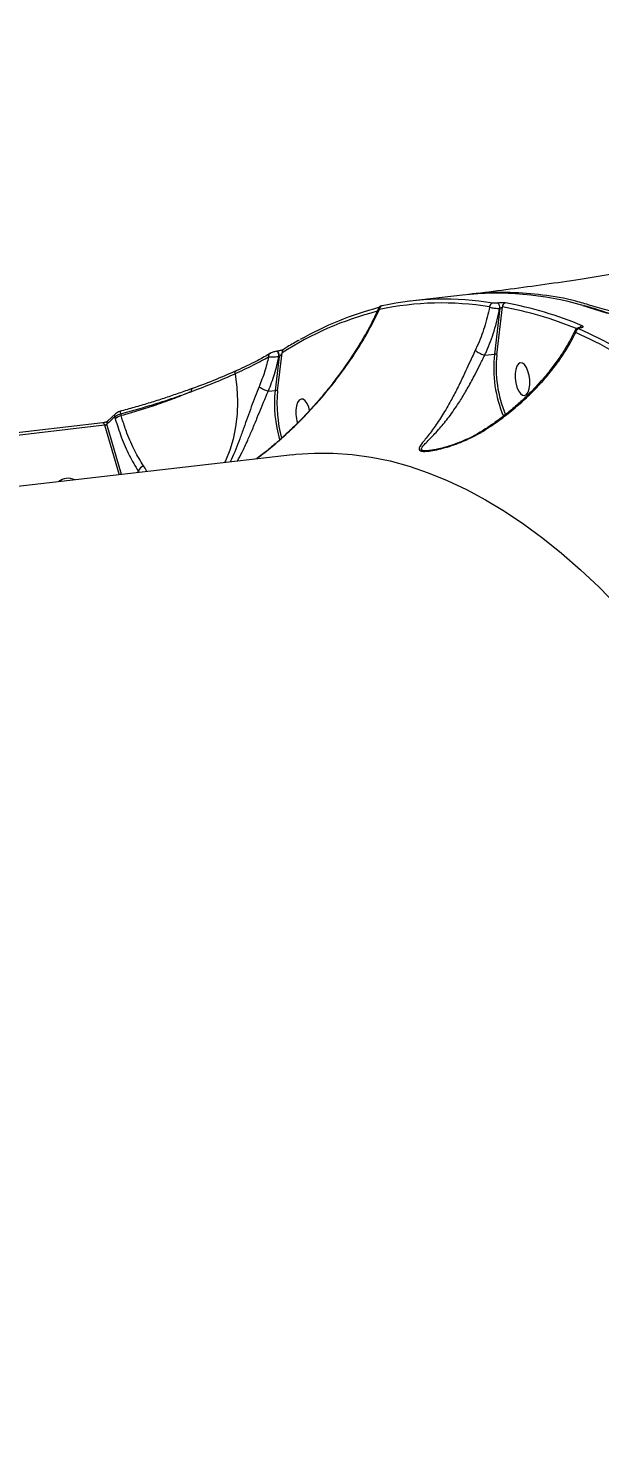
# Model space of a CAD drawing. Header units: millimetres. Extents: x -10881 to 8954, y -8695 to 5624.
# Drawn here: x 4591.8 to 4748.3, y -3191.6 to -2808.1 of the extents above; entities that cross this region are included whole.
import ezdxf

# ---------------------------------------------------------------- set-up
doc = ezdxf.new("R2010")
doc.units = ezdxf.units.MM
for name, color, linetype in [('DIKOM_ОБЪЕКТ', 7, 'Continuous'), ('DIKOM_РАЗМЕР_ЗОНА', 7, 'Continuous'), ('DIKOM_РАЗМЕР_ОБЪЕКТА', 7, 'Continuous')]:
    doc.layers.add(name, color=color, linetype=linetype)
doc.styles.add('style1', font='arial.ttf', dxfattribs={"width": 0.8})
doc.dimstyles.new('1-50', dxfattribs={"dimtxt": 300, "dimasz": 200, "dimexe": 100, "dimexo": 0, "dimgap": 100, "dimtad": 1, "dimtxsty": 'style1', "dimcen": 200, "dimclrd": 7, "dimclre": 7, "dimclrt": 7, "dimadec": 1, "dimazin": 2, "dimtfac": 1, "dimtmove": 0, "dimatfit": 2, "dimfxl": 0, "dimlwd": 25, "dimlwe": 18, "dimarcsym": 0})

# ---------------------------------------------------------------- blocks, each defined once
blk = doc.blocks.new('*D10')
at = {"layer": 'Defpoints', "color": 0, "transparency": 16777216}
for p in [(-7152.73, 2730.8), (7385.22, 911.28), (7385.22, -7693.77)]:
    blk.add_point(p, dxfattribs=at)
at = {"layer": 'DIKOM_РАЗМЕР_ОБЪЕКТА', "color": 7, "lineweight": 18, "transparency": 16777216}
for p, q in [((-7152.73, 2730.8), (-7152.73, -7793.77)), ((7385.22, 911.28), (7385.22, -7793.77))]:
    blk.add_line(p, q, dxfattribs=at)
at = {"layer": 'DIKOM_РАЗМЕР_ОБЪЕКТА', "color": 7, "lineweight": 25, "transparency": 16777216}
blk.add_line((-6952.73, -7693.77), (7185.22, -7693.77), dxfattribs=at)
at = {"layer": 'DIKOM_РАЗМЕР_ОБЪЕКТА', "color": 7, "transparency": 16777216}
for points in [[(-6952.73, -7660.43), (-6952.73, -7727.1), (-7152.73, -7693.77)], [(7185.22, -7660.43), (7185.22, -7727.1), (7385.22, -7693.77)]]:
    blk.add_solid(points, dxfattribs=at)
at = {"layer": 'DIKOM_РАЗМЕР_ОБЪЕКТА', "color": 7, "transparency": 16777216, "insert": (116.24, -7440.59), "char_height": 300, "attachment_point": 5, "style": 'style1'}
blk.add_mtext('14500', dxfattribs=at)
blk = doc.blocks.new('*D12')
at = {"layer": 'Defpoints', "color": 0, "transparency": 16777216}
for p in [(-9113.32, 3014.05), (8954.2, 2756.48), (8954.2, -8594.51)]:
    blk.add_point(p, dxfattribs=at)
at = {"layer": 'DIKOM_РАЗМЕР_ЗОНА', "color": 7, "lineweight": 18, "transparency": 16777216}
for p, q in [((-9113.32, 3014.05), (-9113.32, -8694.51)), ((8954.2, 2756.48), (8954.2, -8694.51))]:
    blk.add_line(p, q, dxfattribs=at)
at = {"layer": 'DIKOM_РАЗМЕР_ЗОНА', "color": 7, "lineweight": 25, "transparency": 16777216}
blk.add_line((-8913.32, -8594.51), (8754.2, -8594.51), dxfattribs=at)
at = {"layer": 'DIKOM_РАЗМЕР_ЗОНА', "color": 7, "transparency": 16777216}
for points in [[(-8913.32, -8561.18), (-8913.32, -8627.85), (-9113.32, -8594.51)], [(8754.2, -8561.18), (8754.2, -8627.85), (8954.2, -8594.51)]]:
    blk.add_solid(points, dxfattribs=at)
at = {"layer": 'DIKOM_РАЗМЕР_ЗОНА', "color": 7, "transparency": 16777216, "insert": (-79.56, -8341.34), "char_height": 300, "attachment_point": 5, "style": 'style1'}
blk.add_mtext('18000', dxfattribs=at)

msp = doc.modelspace()

# ---------------------------------------------------------------- linework, layer by layer
at = {"layer": 'DIKOM_ОБЪЕКТ', "color": 7, "linetype": 'Continuous', "lineweight": 15}
for p, q in [((4710.686, -2881.107), (4696.337, -2882.763)), ((4720.053, -2897.386), (4721.582, -2884.341)), ((4720.36, -2883.278), (4720.331, -2883.282)), ((4720.856, -2884.698), (4719.388, -2897.226)), ((4720.827, -2884.701), (4720.856, -2884.698)), ((4742.812, -2889.973), (4742.719, -2889.984)), ((4742.828, -2890.001), (4742.92, -2889.991)), ((4657.991, -2897.076), (4657.423, -2897.397)), ((4660.525, -2897.881), (4659.42, -2907.138)), ((4659.897, -2896.465), (4659.807, -2896.498)), ((4659.975, -2896.456), (4659.897, -2896.465)), ((4660.085, -2907.298), (4661.328, -2896.892)), ((4660.447, -2897.89), (4660.525, -2897.881)), ((4716.741, -2897.53), (4716.748, -2897.531)), ((4716.748, -2897.531), (4719.388, -2897.226)), ((4657.559, -2907.351), (4657.567, -2907.352)), ((4657.567, -2907.352), (4659.42, -2907.138)), ((4615.739, -2913.527), (4613.618, -2915.594)), ((4615.536, -2914.354), (4615.694, -2914.897)), ((4617.003, -2912.911), (4617.002, -2912.907)), ((4617.321, -2914.059), (4617.176, -2913.559)), ((4612.31, -2916.024), (4584.003, -2919.292)), ((4584.211, -2919.91), (4612.788, -2916.611)), ((4612.788, -2916.611), (4616.741, -2930.203)), ((4617.421, -2930.124), (4613.43, -2916.406)), ((4664.16, -2924.729), (4373.044, -2958.332)), ((4622.037, -2929.273), (4621.72, -2929.628)), ((4622.037, -2929.273), (4622.23, -2929.569))]:
    msp.add_line(p, q, dxfattribs=at)
at = {"layer": 'DIKOM_ОБЪЕКТ', "color": 7, "linetype": 'Continuous', "lineweight": 15, "flags": 128}
for points in [[(4743.542, -2883.916), (4744.748, -2884.263), (4750.212, -2886.044)], [(4657.985, -2897.068), (4658.011, -2897.052), (4658.012, -2897.052)], [(4660.447, -2897.89), (4660.46, -2897.62), (4660.436, -2897.338), (4660.378, -2897.065), (4660.29, -2896.824), (4660.18, -2896.634), (4660.056, -2896.511), (4659.928, -2896.464), (4659.897, -2896.465)], [(4660.525, -2897.881), (4660.538, -2897.611), (4660.514, -2897.329), (4660.456, -2897.056), (4660.368, -2896.815), (4660.258, -2896.625), (4660.134, -2896.502), (4660.006, -2896.455), (4659.978, -2896.456)], [(4725.211, -2901.439), (4725.055, -2902.567), (4725.06, -2903.816), (4725.228, -2905.085), (4725.543, -2906.271), (4725.982, -2907.279), (4726.507, -2908.025), (4727.078, -2908.451), (4727.646, -2908.521), (4728.167, -2908.23), (4728.598, -2907.602), (4728.904, -2906.686), (4729.061, -2905.558), (4729.055, -2904.309), (4728.888, -2903.04), (4728.572, -2901.854), (4728.134, -2900.847), (4727.608, -2900.1), (4727.038, -2899.674), (4726.469, -2899.604), (4725.948, -2899.895), (4725.517, -2900.524), (4725.211, -2901.439)], [(4648.472, -2902.586), (4648.931, -2906.366), (4649.109, -2910.078), (4649.005, -2913.686), (4648.619, -2917.154), (4647.956, -2920.448), (4647.021, -2923.535), (4645.825, -2926.385), (4645.581, -2926.874)], [(4648.472, -2902.586), (4648.452, -2902.41), (4648.457, -2902.244), (4648.488, -2902.092), (4648.542, -2901.96), (4648.619, -2901.853), (4648.715, -2901.775), (4648.827, -2901.727), (4648.952, -2901.713)], [(4636.623, -2907.431), (4636.592, -2907.259), (4636.579, -2907.099), (4636.584, -2906.957), (4636.607, -2906.839), (4636.648, -2906.748), (4636.704, -2906.688), (4636.704, -2906.688)], [(4636.704, -2906.688), (4636.774, -2906.661), (4636.855, -2906.668)], [(4668.85, -2912.625), (4668.604, -2911.766), (4668.166, -2910.758), (4667.64, -2910.011), (4667.07, -2909.586), (4666.501, -2909.515), (4665.98, -2909.806), (4665.549, -2910.435), (4665.243, -2911.351)], [(4612.788, -2916.611), (4612.73, -2916.446), (4612.662, -2916.301), (4612.585, -2916.182), (4612.502, -2916.095), (4612.416, -2916.041), (4612.331, -2916.023), (4612.31, -2916.024)], [(4664.16, -2924.729), (4665.104, -2924.626), (4670.191, -2924.285), (4675.312, -2924.297), (4680.464, -2924.662), (4685.642, -2925.381), (4690.84, -2926.452), (4696.054, -2927.874), (4701.279, -2929.647), (4706.51, -2931.768), (4711.743, -2934.235), (4716.972, -2937.047), (4722.193, -2940.2), (4727.401, -2943.692), (4732.59, -2947.52), (4737.757, -2951.679), (4742.896, -2956.166), (4748.002, -2960.977), (4753.071, -2966.107)]]:
    msp.add_lwpolyline(points, dxfattribs=at)
at = {"layer": 'DIKOM_ОБЪЕКТ', "color": 7, "linetype": 'Continuous', "lineweight": 15}
for centre, radius, start, end in [((4688.859, -2884.929), 0.924, 99.32426, 186.76572), ((4704.897, -2964.801), 81.545, 80.69134, 102.00071), ((4705.702, -2963.957), 81.726, 80.69134, 102.00071), ((4719.982, -2965.906), 85.308, 73.96796, 96.25645), ((4719.091, -2884.298), 1.005, 99.70679, 181.83804), ((4719.49, -2884.372), 1.377, 346.17307, 52.37175), ((4719.519, -2884.369), 1.377, 346.17307, 52.37175), ((4722.593, -2884.245), 1.015, 99.9182, 185.38379), ((4704.402, -2980.56), 97.741, 67.49412, 79.87635), ((4705.136, -2979.952), 98.238, 67.06038, 79.86778), ((4709.732, -2972.196), 89.519, 104.49837, 122.73228), ((4710.171, -2970.201), 88.568, 104.68788, 119.69535), ((4742.682, -2891.379), 1.065, 99.57074, 177.69286), ((4680.506, -3026.295), 148.15, 47.35377, 65.6379), ((4681.257, -3025.586), 148.478, 47.35377, 65.6379), ((4743.566, -2890.469), 0.996, 98.15099, 151.31723), ((4742.742, -2890.191), 0.208, 65.53048, 96.20238), ((4742.834, -2890.18), 0.208, 65.53194, 96.14731), ((4658.481, -2897.767), 0.856, 125.36205, 190.96901), ((4662.188, -2896.675), 0.887, 124.44096, 194.13131), ((4753.908, -2900.921), 34.717, 173.8911, 202.55576), ((4753.549, -2900.965), 33.686, 173.90118, 202.46179), ((4695.056, -2910.767), 35.821, 174.18425, 196.1167), ((4694.67, -2910.813), 34.763, 174.19804, 195.67823), ((4710.333, -3013.735), 137.343, 133.64785, 134.87441), ((4616.326, -2914.11), 0.827, 135.11946, 197.18462), ((4618.172, -2917.711), 3.749, 103.11608, 131.37503), ((4574.645, -2924.539), 43.926, 14.47592, 15.34993), ((4674.473, -2913.144), 9.402, 169.00468, 198.16664), ((4614.216, -2916.16), 0.823, 136.55708, 197.37978), ((4624.435, -2930.034), 2.516, 114.42856, 162.40503), ((4602.581, -2934.558), 3.376, 95.54811, 133.39231), ((4602.697, -2935.786), 4.61, 65.22651, 95.50797)]:
    msp.add_arc(centre, radius, start, end, dxfattribs=at)
for points, knots in [([(4751.546, -2875.425), (4748.651, -2875.89), (4742.474, -2876.881), (4733.196, -2878.239), (4723.709, -2879.529), (4716.807, -2880.394), (4713.073, -2880.828), (4712.394, -2880.907)], [0, 0, 0, 0, 0.2158858, 0.4605093, 0.703948, 0.9461565, 1, 1, 1, 1]), ([(4745.623, -2883.912), (4744.314, -2883.512), (4739.944, -2882.179), (4732.636, -2880.959), (4723.722, -2880.253), (4717.006, -2880.363), (4713.259, -2880.852), (4712.401, -2880.964)], [0, 0, 0, 0, 0.1166619, 0.3893579, 0.654872, 0.9209877, 1, 1, 1, 1]), ([(4688.64, -2884.03), (4688.595, -2884.039), (4688.477, -2884.064), (4688.365, -2884.093), (4688.191, -2884.159), (4688.02, -2884.255), (4687.833, -2884.414), (4687.745, -2884.576), (4687.698, -2884.661)], [0, 0, 0, 0, 0.1647819, 0.4318162, 0.54929, 0.6633365, 0.8212103, 1, 1, 1, 1]), ([(4718.087, -2884.33), (4717.66, -2886.182), (4716.822, -2889.815), (4715.279, -2893.752), (4714.315, -2895.811), (4714.162, -2896.139)], [0, 0, 0, 0, 0.4665329, 0.9150118, 1, 1, 1, 1]), ([(4718.087, -2884.33), (4718.189, -2884.379), (4718.409, -2884.484), (4718.936, -2884.613), (4719.563, -2884.699), (4720.224, -2884.735), (4720.625, -2884.713), (4720.827, -2884.701)], [0, 0, 0, 0, 0.1847847, 0.3988088, 0.6012662, 0.7990297, 1, 1, 1, 1]), ([(4720.331, -2883.282), (4720.228, -2883.292), (4720.024, -2883.313), (4719.687, -2883.33), (4719.365, -2883.336), (4719.093, -2883.328), (4718.976, -2883.314), (4718.922, -2883.307)], [0, 0, 0, 0, 0.1951513, 0.3900918, 0.5932741, 0.8111156, 1, 1, 1, 1]), ([(4722.418, -2883.246), (4722.339, -2883.235), (4722.169, -2883.212), (4721.775, -2883.2), (4721.306, -2883.207), (4720.811, -2883.232), (4720.51, -2883.263), (4720.36, -2883.278)], [0, 0, 0, 0, 0.1890341, 0.4045268, 0.6068518, 0.803372, 1, 1, 1, 1]), ([(4720.856, -2884.698), (4720.896, -2884.691), (4720.947, -2884.683), (4721.057, -2884.654), (4721.189, -2884.606), (4721.351, -2884.523), (4721.49, -2884.431), (4721.552, -2884.37), (4721.582, -2884.341)], [0, 0, 0, 0, 0.1271618, 0.162621, 0.3404126, 0.5454045, 0.7831459, 1, 1, 1, 1]), ([(4946.938, -3340.042), (4946.837, -3338.041), (4946.543, -3332.241), (4945.95, -3322.618), (4945.112, -3311.174), (4944.132, -3299.72), (4943.014, -3288.266), (4941.757, -3276.818), (4940.363, -3265.387), (4938.833, -3253.981), (4937.168, -3242.608), (4935.369, -3231.277), (4933.438, -3219.996), (4931.375, -3208.774), (4929.183, -3197.62), (4926.864, -3186.541), (4924.418, -3175.545), (4921.848, -3164.643), (4919.155, -3153.84), (4916.342, -3143.146), (4913.411, -3132.569), (4910.364, -3122.116), (4907.203, -3111.796), (4903.931, -3101.615), (4900.55, -3091.582), (4897.062, -3081.705), (4893.471, -3071.99), (4889.778, -3062.445), (4885.987, -3053.078), (4882.1, -3043.894), (4878.12, -3034.902), (4874.051, -3026.107), (4869.895, -3017.517), (4865.655, -3009.138), (4861.335, -3000.975), (4856.937, -2993.037), (4852.465, -2985.327), (4847.922, -2977.852), (4843.312, -2970.618), (4838.638, -2963.631), (4833.903, -2956.894), (4829.111, -2950.415), (4824.265, -2944.196), (4819.369, -2938.244), (4814.427, -2932.562), (4809.442, -2927.156), (4804.417, -2922.029), (4799.358, -2917.185), (4794.266, -2912.627), (4789.147, -2908.361), (4784.004, -2904.388), (4778.84, -2900.712), (4773.661, -2897.336), (4768.469, -2894.263), (4763.27, -2891.496), (4758.066, -2889.033), (4752.863, -2886.89), (4748.123, -2885.183), (4745.121, -2884.331), (4743.85, -2883.971)], [0, 0, 0, 0, 0.009352, 0.0271207, 0.0448898, 0.0626588, 0.0804277, 0.0981966, 0.1159654, 0.1337343, 0.1515032, 0.1692722, 0.1870413, 0.2048104, 0.2225797, 0.2403492, 0.2581188, 0.2758886, 0.2936587, 0.3114291, 0.3291997, 0.3469707, 0.364742, 0.3825137, 0.4002858, 0.4180584, 0.4358315, 0.4536051, 0.4713793, 0.4891541, 0.5069295, 0.5247056, 0.5424824, 0.56026, 0.5780384, 0.5958176, 0.6135977, 0.6313787, 0.6491606, 0.6669434, 0.6847271, 0.7025116, 0.720297, 0.7380832, 0.7558699, 0.7736572, 0.7914447, 0.809232, 0.8270189, 0.8448047, 0.8625888, 0.8803707, 0.8981494, 0.9159239, 0.9336934, 0.9514566, 0.9692125, 0.9869601, 1, 1, 1, 1]), ([(4943.778, -3479.623), (4944.251, -3475.502), (4945.323, -3466.165), (4946.668, -3451.302), (4947.818, -3435.041), (4948.642, -3418.492), (4949.145, -3401.584), (4949.316, -3384.359), (4949.145, -3366.822), (4948.628, -3349.106), (4947.774, -3331.471), (4946.598, -3313.977), (4945.115, -3296.636), (4943.308, -3279.247), (4941.166, -3261.736), (4938.684, -3244.152), (4935.856, -3226.508), (4932.698, -3208.941), (4929.258, -3191.711), (4925.559, -3174.863), (4921.614, -3158.4), (4917.379, -3142.132), (4912.832, -3125.991), (4907.978, -3110.031), (4902.812, -3094.27), (4897.369, -3078.834), (4891.731, -3063.949), (4885.926, -3049.647), (4879.964, -3035.919), (4873.779, -3022.605), (4867.34, -3009.654), (4860.66, -2997.117), (4853.738, -2985.015), (4846.625, -2973.449), (4839.425, -2962.588), (4832.167, -2952.444), (4824.861, -2942.999), (4817.422, -2934.14), (4809.817, -2925.84), (4802.065, -2918.139), (4794.168, -2911.061), (4786.185, -2904.669), (4777.808, -2898.758), (4769.06, -2893.446), (4759.958, -2888.917), (4752.136, -2885.701), (4747.365, -2884.39), (4745.623, -2883.912)], [0, 0, 0, 0, 0.0172859, 0.0391596, 0.0610708, 0.0830962, 0.1051599, 0.1276636, 0.1502083, 0.1728772, 0.1955881, 0.2174618, 0.239373, 0.2613984, 0.2834621, 0.3059658, 0.3285104, 0.3511794, 0.3738903, 0.3957637, 0.4176747, 0.4396998, 0.4617632, 0.4842667, 0.506811, 0.5294797, 0.5521903, 0.5740639, 0.595975, 0.6180003, 0.6400639, 0.6625675, 0.685112, 0.7077809, 0.7304916, 0.7523652, 0.7742763, 0.7963016, 0.8183652, 0.8408688, 0.8634133, 0.8860822, 0.9087929, 0.9342775, 0.9597622, 0.9853063, 1, 1, 1, 1]), ([(4654.175, -2925.882), (4654.461, -2925.685), (4656.222, -2924.475), (4659.147, -2922.062), (4662.973, -2918.711), (4667.736, -2914.076), (4672.625, -2908.681), (4677.131, -2902.965), (4680.495, -2898.212), (4683.285, -2893.835), (4685.811, -2889.435), (4687.231, -2886.505), (4687.942, -2885.038)], [0, 0, 0, 0, 0.0168675, 0.1037358, 0.189655, 0.2760257, 0.4511938, 0.5835251, 0.6868615, 0.7905075, 0.8950937, 1, 1, 1, 1]), ([(4687.735, -2884.669), (4687.48, -2885.246), (4686.653, -2887.121), (4684.957, -2890.35), (4682.651, -2894.369), (4680.026, -2898.478), (4677.228, -2902.489), (4674.224, -2906.434), (4671.084, -2910.216), (4667.733, -2913.91), (4664.29, -2917.383), (4660.94, -2920.492), (4657.77, -2923.188), (4655.619, -2924.923), (4654.446, -2925.754), (4654.283, -2925.869)], [0, 0, 0, 0, 0.041105, 0.1334898, 0.2279467, 0.3244633, 0.4230467, 0.5113417, 0.6049555, 0.6943893, 0.7798869, 0.8621725, 0.9296318, 0.9902515, 1, 1, 1, 1]), ([(4687.715, -2884.659), (4687.702, -2884.675), (4687.628, -2884.763), (4687.728, -2884.897), (4687.892, -2885.005), (4687.942, -2885.038)], [0, 0, 0, 0, 0.1334548, 0.7354124, 1, 1, 1, 1]), ([(4716.748, -2897.531), (4716.904, -2897.189), (4717.894, -2895.028), (4719.53, -2890.752), (4720.379, -2886.79), (4720.827, -2884.701)], [0, 0, 0, 0, 0.0814791, 0.5156603, 1, 1, 1, 1]), ([(4716.973, -2917.865), (4718.385, -2916.922), (4721.225, -2915.024), (4725.071, -2911.953), (4728.609, -2908.778), (4731.806, -2905.522), (4734.729, -2902.148), (4737.339, -2898.682), (4739.709, -2895.058), (4740.965, -2892.609), (4741.618, -2891.336)], [0, 0, 0, 0, 0.1236845, 0.2488957, 0.3689549, 0.4902801, 0.6125466, 0.7376087, 0.8635715, 1, 1, 1, 1]), ([(4741.451, -2890.716), (4741.405, -2890.825), (4740.944, -2891.905), (4739.812, -2893.988), (4738.041, -2896.95), (4735.983, -2899.916), (4733.686, -2902.86), (4731.164, -2905.746), (4728.454, -2908.53), (4725.598, -2911.174), (4722.621, -2913.648), (4719.759, -2915.816), (4717.826, -2917.091), (4716.976, -2917.651)], [0, 0, 0, 0, 0.0116842, 0.1157072, 0.2200433, 0.3245648, 0.4291358, 0.5335521, 0.6359251, 0.7356428, 0.832452, 0.9263576, 1, 1, 1, 1]), ([(4741.48, -2890.727), (4741.45, -2890.792), (4741.372, -2890.959), (4741.483, -2891.178), (4741.6, -2891.314), (4741.618, -2891.336)], [0, 0, 0, 0, 0.3459847, 0.8952707, 1, 1, 1, 1]), ([(4742.712, -2889.989), (4742.557, -2890.011), (4742.268, -2890.052), (4741.913, -2890.204), (4741.616, -2890.425), (4741.514, -2890.631), (4741.472, -2890.714)], [0, 0, 0, 0, 0.3072127, 0.5744668, 0.8284038, 1, 1, 1, 1]), ([(4742.505, -2890.329), (4742.443, -2890.294), (4742.332, -2890.233), (4742.352, -2890.141), (4742.476, -2890.07), (4742.653, -2890.024), (4742.787, -2890.007), (4742.828, -2890.001)], [0, 0, 0, 0, 0.3025704, 0.534681, 0.7254608, 0.9171004, 1, 1, 1, 1]), ([(4743.1, -2889.919), (4743.094, -2889.921), (4743.081, -2889.925), (4742.982, -2889.95), (4742.872, -2889.965), (4742.811, -2889.973)], [0, 0, 0, 0, 0.2964723, 0.6048955, 1, 1, 1, 1]), ([(4742.92, -2889.991), (4742.981, -2889.983), (4743.192, -2889.955), (4743.47, -2889.883), (4743.664, -2889.767), (4743.689, -2889.626), (4743.518, -2889.533), (4743.425, -2889.483)], [0, 0, 0, 0, 0.0796272, 0.2757181, 0.4707552, 0.7105349, 1, 1, 1, 1]), ([(4666.001, -2893.39), (4664.931, -2893.994), (4663.485, -2894.81), (4662.058, -2895.71), (4661.686, -2895.944)], [0, 0, 0, 0, 0.7399876, 1, 1, 1, 1]), ([(4648.472, -2902.586), (4650.214, -2901.773), (4653.743, -2900.128), (4656.33, -2898.669), (4657.64, -2897.93)], [0, 0, 0, 0, 0.4937368, 1, 1, 1, 1]), ([(4657.688, -2897.295), (4656.577, -2897.921), (4654.123, -2899.302), (4650.781, -2900.861), (4648.952, -2901.713)], [0, 0, 0, 0, 0.452954, 1, 1, 1, 1]), ([(4657.64, -2897.93), (4657.308, -2899.3), (4656.64, -2902.056), (4655.567, -2904.775), (4655.028, -2906.142)], [0, 0, 0, 0, 0.4973177, 1, 1, 1, 1]), ([(4657.567, -2907.352), (4658.172, -2905.795), (4659.389, -2902.662), (4660.093, -2899.488), (4660.447, -2897.89)], [0, 0, 0, 0, 0.49675864, 1, 1, 1, 1]), ([(4657.64, -2897.93), (4657.79, -2897.94), (4658.089, -2897.96), (4658.777, -2897.964), (4659.526, -2897.946), (4660.1, -2897.916), (4660.379, -2897.895), (4660.447, -2897.89)], [0, 0, 0, 0, 0.24210645, 0.48447422, 0.7176348, 0.93136986, 1, 1, 1, 1]), ([(4659.728, -2896.494), (4659.65, -2896.505), (4659.42, -2896.538), (4659.007, -2896.645), (4658.504, -2896.811), (4658.189, -2896.94), (4658.025, -2897.046), (4658.013, -2897.053)], [0, 0, 0, 0, 0.1192655, 0.3528957, 0.6126361, 0.971642, 1, 1, 1, 1]), ([(4661.682, -2895.946), (4661.667, -2895.955), (4661.624, -2895.981), (4661.421, -2896.08), (4661.081, -2896.207), (4660.667, -2896.327), (4660.316, -2896.405), (4660.083, -2896.445), (4659.995, -2896.453), (4659.978, -2896.455)], [0, 0, 0, 0, 0.10051652, 0.28302497, 0.52477262, 0.71336881, 0.85721308, 0.97308046, 1, 1, 1, 1]), ([(4660.525, -2897.881), (4660.546, -2897.877), (4660.592, -2897.868), (4660.695, -2897.816), (4660.842, -2897.696), (4661.027, -2897.475), (4661.2, -2897.195), (4661.287, -2896.989), (4661.328, -2896.892)], [0, 0, 0, 0, 0.0437279, 0.0954534, 0.2159355, 0.4187993, 0.7240504, 1, 1, 1, 1]), ([(4714.162, -2896.139), (4713.885, -2896.734), (4713.214, -2898.172), (4712.131, -2900.553), (4710.766, -2903.501), (4709.218, -2906.702), (4707.308, -2910.348), (4705.174, -2913.986), (4702.868, -2917.406), (4701.023, -2919.802), (4699.729, -2921.442), (4698.98, -2922.479), (4698.677, -2923.227), (4698.976, -2923.684), (4699.931, -2923.863), (4701.571, -2923.756), (4703.629, -2923.398), (4706.727, -2922.629), (4710.742, -2921.227), (4714.43, -2919.442), (4716.455, -2918.187), (4716.973, -2917.865)], [0, 0, 0, 0, 0.0311474, 0.0753855, 0.1207369, 0.1821177, 0.2453894, 0.3302629, 0.4176133, 0.506583, 0.5520953, 0.5980953, 0.6383945, 0.6670903, 0.6962024, 0.7286708, 0.766811, 0.8059849, 0.8877644, 0.9712469, 1, 1, 1, 1]), ([(4701.758, -2923.59), (4701.533, -2923.615), (4701.037, -2923.671), (4700.438, -2923.687), (4699.969, -2923.653), (4699.725, -2923.592), (4699.532, -2923.502), (4699.408, -2923.377), (4699.385, -2923.146), (4699.521, -2922.836), (4699.926, -2922.286), (4700.706, -2921.466), (4702.245, -2919.915), (4704.376, -2917.657), (4707.02, -2914.405), (4709.396, -2911.001), (4711.523, -2907.529), (4713.185, -2904.533), (4714.648, -2901.716), (4715.627, -2899.762), (4716.323, -2898.366), (4716.602, -2897.808), (4716.741, -2897.531), (4716.741, -2897.53)], [0, 0, 0, 0, 0.01790934, 0.03933207, 0.05457542, 0.07032845, 0.07642003, 0.09467112, 0.11350699, 0.14024067, 0.16744139, 0.22887471, 0.29111765, 0.41871909, 0.53858342, 0.66113196, 0.74708656, 0.83512336, 0.89592984, 0.95805771, 0.97897888, 0.99996779, 1, 1, 1, 1]), ([(4714.162, -2896.139), (4714.172, -2896.151), (4714.251, -2896.244), (4714.481, -2896.449), (4714.954, -2896.766), (4715.54, -2897.079), (4716.171, -2897.355), (4716.551, -2897.472), (4716.741, -2897.53)], [0, 0, 0, 0, 0.02596107, 0.20957522, 0.40718364, 0.60478967, 0.80239483, 1, 1, 1, 1]), ([(4720.053, -2897.386), (4720.047, -2897.38), (4720.03, -2897.364), (4719.977, -2897.327), (4719.875, -2897.279), (4719.717, -2897.237), (4719.546, -2897.216), (4719.441, -2897.223), (4719.388, -2897.226)], [0, 0, 0, 0, 0.0536285, 0.1414105, 0.356061, 0.5707083, 0.7853541, 1, 1, 1, 1]), ([(4636.623, -2907.431), (4638.732, -2906.628), (4643.001, -2905.005), (4646.634, -2903.398), (4648.472, -2902.586)], [0, 0, 0, 0, 0.4941653, 1, 1, 1, 1]), ([(4648.952, -2901.713), (4647.121, -2902.525), (4643.415, -2904.166), (4639.058, -2905.828), (4636.855, -2906.668)], [0, 0, 0, 0, 0.4941711, 1, 1, 1, 1]), ([(4636.687, -2906.654), (4636.528, -2906.714), (4635.234, -2907.2), (4632.668, -2908.1), (4629, -2909.338), (4625.211, -2910.539), (4621.351, -2911.681), (4618.6, -2912.46), (4617.142, -2912.832), (4616.993, -2912.87)], [0, 0, 0, 0, 0.0264563, 0.2151955, 0.4052331, 0.5961263, 0.7873611, 0.97825, 1, 1, 1, 1]), ([(4655.028, -2906.142), (4654.671, -2907.031), (4653.947, -2908.832), (4652.893, -2911.676), (4651.853, -2914.565), (4650.802, -2917.509), (4649.738, -2920.437), (4648.617, -2923.33), (4647.747, -2925.451), (4647.235, -2926.467), (4647.12, -2926.696)], [0, 0, 0, 0, 0.1206092, 0.24445587, 0.37061112, 0.49966885, 0.64201012, 0.78747093, 0.95207263, 1, 1, 1, 1]), ([(4649.092, -2926.468), (4649.521, -2925.697), (4650.461, -2924.007), (4651.825, -2921.045), (4653.209, -2917.819), (4654.46, -2914.766), (4655.685, -2911.759), (4656.606, -2909.549), (4657.236, -2908.086), (4657.465, -2907.563), (4657.559, -2907.352), (4657.559, -2907.351)], [0, 0, 0, 0, 0.1591095, 0.348703, 0.502294, 0.6598578, 0.7902068, 0.9240716, 0.9690037, 0.9999375, 1, 1, 1, 1]), ([(4657.559, -2907.351), (4657.342, -2907.297), (4656.929, -2907.193), (4656.265, -2906.927), (4655.678, -2906.63), (4655.284, -2906.369), (4655.097, -2906.21), (4655.038, -2906.153), (4655.028, -2906.142)], [0, 0, 0, 0, 0.2351036, 0.4471911, 0.659282, 0.8713784, 0.9764111, 1, 1, 1, 1]), ([(4660.085, -2907.298), (4660.08, -2907.293), (4660.063, -2907.278), (4660.01, -2907.24), (4659.906, -2907.191), (4659.749, -2907.149), (4659.578, -2907.127), (4659.473, -2907.134), (4659.42, -2907.138)], [0, 0, 0, 0, 0.04588262, 0.14140789, 0.3560618, 0.57070972, 0.78535481, 1, 1, 1, 1]), ([(4617.176, -2913.559), (4619.842, -2912.828), (4623.876, -2911.722), (4629.112, -2910.055), (4632.968, -2908.758), (4635.418, -2907.869), (4636.623, -2907.431)], [0, 0, 0, 0, 0.3951692, 0.5979227, 0.8021689, 1, 1, 1, 1]), ([(4636.623, -2907.431), (4635.052, -2908.074), (4631.891, -2909.369), (4627.011, -2911.11), (4622.139, -2912.696), (4618.933, -2913.603), (4617.321, -2914.059)], [0, 0, 0, 0, 0.2598499, 0.5228404, 0.7602266, 1, 1, 1, 1]), ([(4615.536, -2914.354), (4615.56, -2914.331), (4615.672, -2914.222), (4615.979, -2914.017), (4616.53, -2913.757), (4616.96, -2913.625), (4617.176, -2913.559)], [0, 0, 0, 0, 0.0818929, 0.3880463, 0.6939649, 1, 1, 1, 1]), ([(4615.694, -2914.897), (4616.227, -2916.587), (4617.354, -2920.155), (4619.488, -2925.076), (4621.179, -2927.861), (4622.037, -2929.273)], [0, 0, 0, 0, 0.3069734, 0.648469, 1, 1, 1, 1]), ([(4617.181, -2912.864), (4617.063, -2912.893), (4616.749, -2912.971), (4616.221, -2913.164), (4615.913, -2913.4), (4615.744, -2913.529)], [0, 0, 0, 0, 0.21236847, 0.56679076, 1, 1, 1, 1]), ([(4623.395, -2927.743), (4622.593, -2926.442), (4620.967, -2923.802), (4619.108, -2919.481), (4617.939, -2916.13), (4617.452, -2914.496), (4617.321, -2914.059)], [0, 0, 0, 0, 0.3414972, 0.6929958, 0.9180121, 1, 1, 1, 1]), ([(4613.625, -2915.588), (4613.621, -2915.591), (4613.613, -2915.598), (4613.537, -2915.648), (4613.39, -2915.725), (4613.153, -2915.824), (4612.838, -2915.924), (4612.534, -2915.995), (4612.374, -2916.014), (4612.314, -2916.021)], [0, 0, 0, 0, 0.0869386, 0.1927937, 0.3200797, 0.4882507, 0.6759243, 0.8804286, 1, 1, 1, 1]), ([(4612.788, -2916.611), (4612.84, -2916.604), (4612.945, -2916.589), (4613.112, -2916.546), (4613.263, -2916.496), (4613.372, -2916.446), (4613.414, -2916.418), (4613.43, -2916.406)], [0, 0, 0, 0, 0.2139775, 0.4281717, 0.6427849, 0.8579017, 1, 1, 1, 1]), ([(4716.975, -2917.662), (4716.336, -2918.076), (4714.788, -2919.081), (4712.165, -2920.403), (4709.146, -2921.674), (4706.443, -2922.571), (4704.283, -2923.141), (4702.835, -2923.443), (4702.078, -2923.546), (4701.757, -2923.59)], [0, 0, 0, 0, 0.1331257, 0.3226444, 0.517618, 0.717234, 0.8360411, 0.9303739, 1, 1, 1, 1]), ([(4716.989, -2917.671), (4716.984, -2917.67), (4716.944, -2917.664), (4716.95, -2917.747), (4716.968, -2917.838), (4716.973, -2917.865)], [0, 0, 0, 0, 0.099455, 0.7231158, 1, 1, 1, 1]), ([(4624.305, -2929.329), (4624.279, -2929.263), (4624.072, -2928.744), (4623.71, -2928.209), (4623.395, -2927.743)], [0, 0, 0, 0, 0.12727161, 1, 1, 1, 1])]:
    msp.add_open_spline(points, degree=3, knots=knots, dxfattribs=at)

# ---------------------------------------------------------------- dimensions: what is measured, and where the dimension line sits
at = {"layer": 'DIKOM_РАЗМЕР_ЗОНА'}
dim = msp.add_linear_dim(base=(8954.2, -8594.513), p1=(-9113.319, 3014.045), p2=(8954.2, 2756.48), text='18000', dimstyle='1-50', dxfattribs=at)
dim.commit()
dim.dimension.update_dxf_attribs({"geometry": '*D12', "text_midpoint": (-79.559, -8594.513), "dimtype": 160})
at = {"layer": 'DIKOM_РАЗМЕР_ОБЪЕКТА'}
dim = msp.add_linear_dim(base=(7385.217, -7693.766), p1=(-7152.73, 2730.795), p2=(7385.217, 911.281), text='14500', dimstyle='1-50', dxfattribs=at)
dim.commit()
dim.dimension.update_dxf_attribs({"geometry": '*D10', "text_midpoint": (116.244, -7693.766), "dimtype": 160})

doc.saveas('drawing.dxf')
